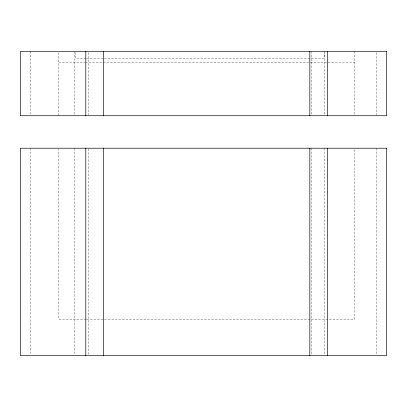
<?xml version="1.0" encoding="UTF-8"?>
<svg xmlns="http://www.w3.org/2000/svg" width="407" height="407" viewBox="0 0 407 407"><rect width="100%" height="100%" fill="white"/><g stroke="black" fill="none" stroke-linecap="round" stroke-linejoin="round"><path stroke-width="0.31" stroke-dasharray="2.04 1.53" d="M85.953 58.364L75.794 58.364L75.794 52.706M86.589 58.364L103.744 58.364M104.375 58.364L324.17 58.364L324.17 52.706M58.771 62.164L84.798 62.164M85.429 62.164L102.569 62.164M103.205 62.164L354.573 62.164M86.065 319.266L58.771 319.266L58.771 148.845M86.701 319.266L103.841 319.266M104.472 319.266L354.573 319.266L354.573 148.845M376.282 52.712L376.282 115.095M376.282 148.209L376.282 354.914M354.573 51.45L354.573 115.725M324.786 51.45L324.786 115.095M324.786 148.209L324.786 354.914M311.452 51.45L311.452 115.095M311.452 148.209L311.452 354.914M88.507 52.712L88.507 115.095M88.507 148.845L88.507 355.55M74.654 51.45L74.654 115.095M74.654 148.209L74.654 354.914M58.771 52.712L58.771 115.095M30.718 51.45L30.718 115.095M30.718 148.209L30.718 354.914"/><path stroke-width="0.61" d="M327.62 51.45L327.62 115.725M327.62 148.209L327.62 355.55M309.834 51.45L309.834 115.725M309.834 148.209L309.834 355.55M103.597 51.45L103.597 115.725M103.597 148.209L103.597 355.55M85.811 51.45L85.811 115.725M85.811 148.209L85.811 355.55M386.65 51.45L20.35 51.45L20.35 115.725L386.65 115.725L386.65 51.45M386.65 148.209L20.35 148.209L20.35 355.55L386.65 355.55L386.65 148.209"/></g></svg>
